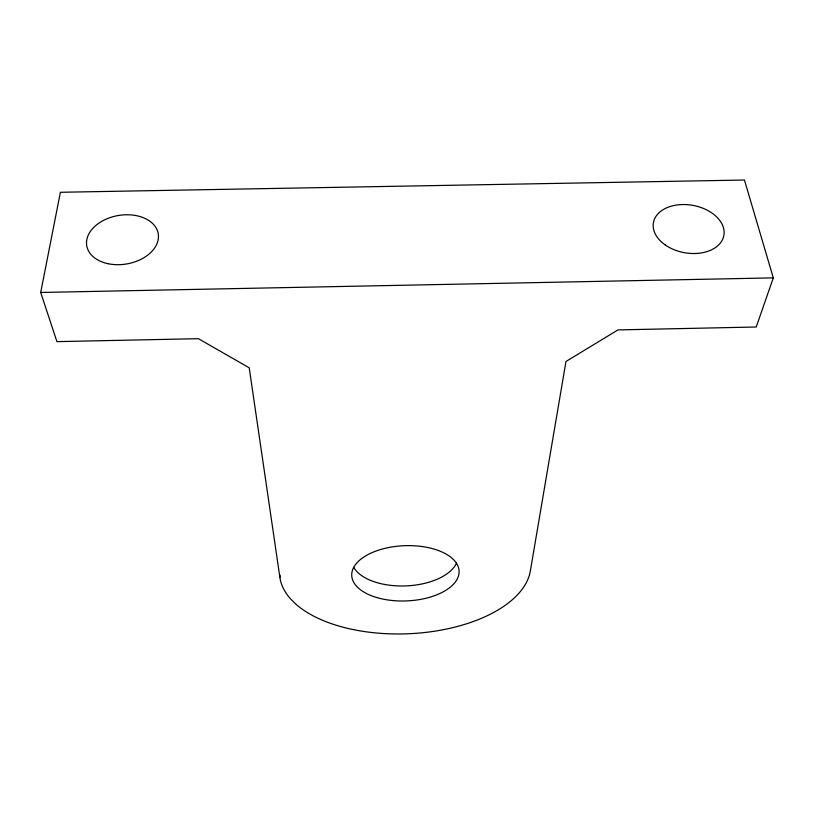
<?xml version="1.0" encoding="UTF-8"?>
<svg xmlns="http://www.w3.org/2000/svg" width="814" height="814" viewBox="0 0 814 814"><rect width="100%" height="100%" fill="white"/><g stroke="black" fill="none" stroke-linecap="round" stroke-linejoin="round"><path stroke-width="1.22" d="M279.904 577.523L249.216 367.806L198.402 338.685L56.939 341.636L40.7 292.47L60.399 192.277L744.454 180.026L773.3 277.879L756.226 327.004L617.958 329.904L565.974 361.487L530.331 571.062A125.702 64.825 -2.3 0 1 431.847 631.613A125.702 64.825 -2.3 0 1 295.889 604.171L290.924 599.297A125.702 64.825 -2.3 0 1 279.904 577.523L279.985 574.999M40.7 292.47L773.3 277.879M456.552 563.054A53.266 27.92 -2.3 0 1 406.196 585.897A53.266 27.92 -2.3 0 1 353.764 567.439M376.638 597.507A53.724 27.635 -2.3 0 0 459.045 572.903A53.724 27.635 -2.3 0 0 380.494 549.552A53.724 27.635 -2.3 0 0 376.638 597.507M664.977 244.77A35.806 24.044 10.3 0 0 723.371 237.434A35.806 24.044 10.3 0 0 677.553 204.894A35.806 24.044 10.3 0 0 664.977 244.77M108.038 263.705A36.254 24.583 -9.5 0 0 158.242 233.791A36.254 24.583 -9.5 0 0 101.16 221.683A36.254 24.583 -9.5 0 0 108.038 263.705"/></g></svg>
